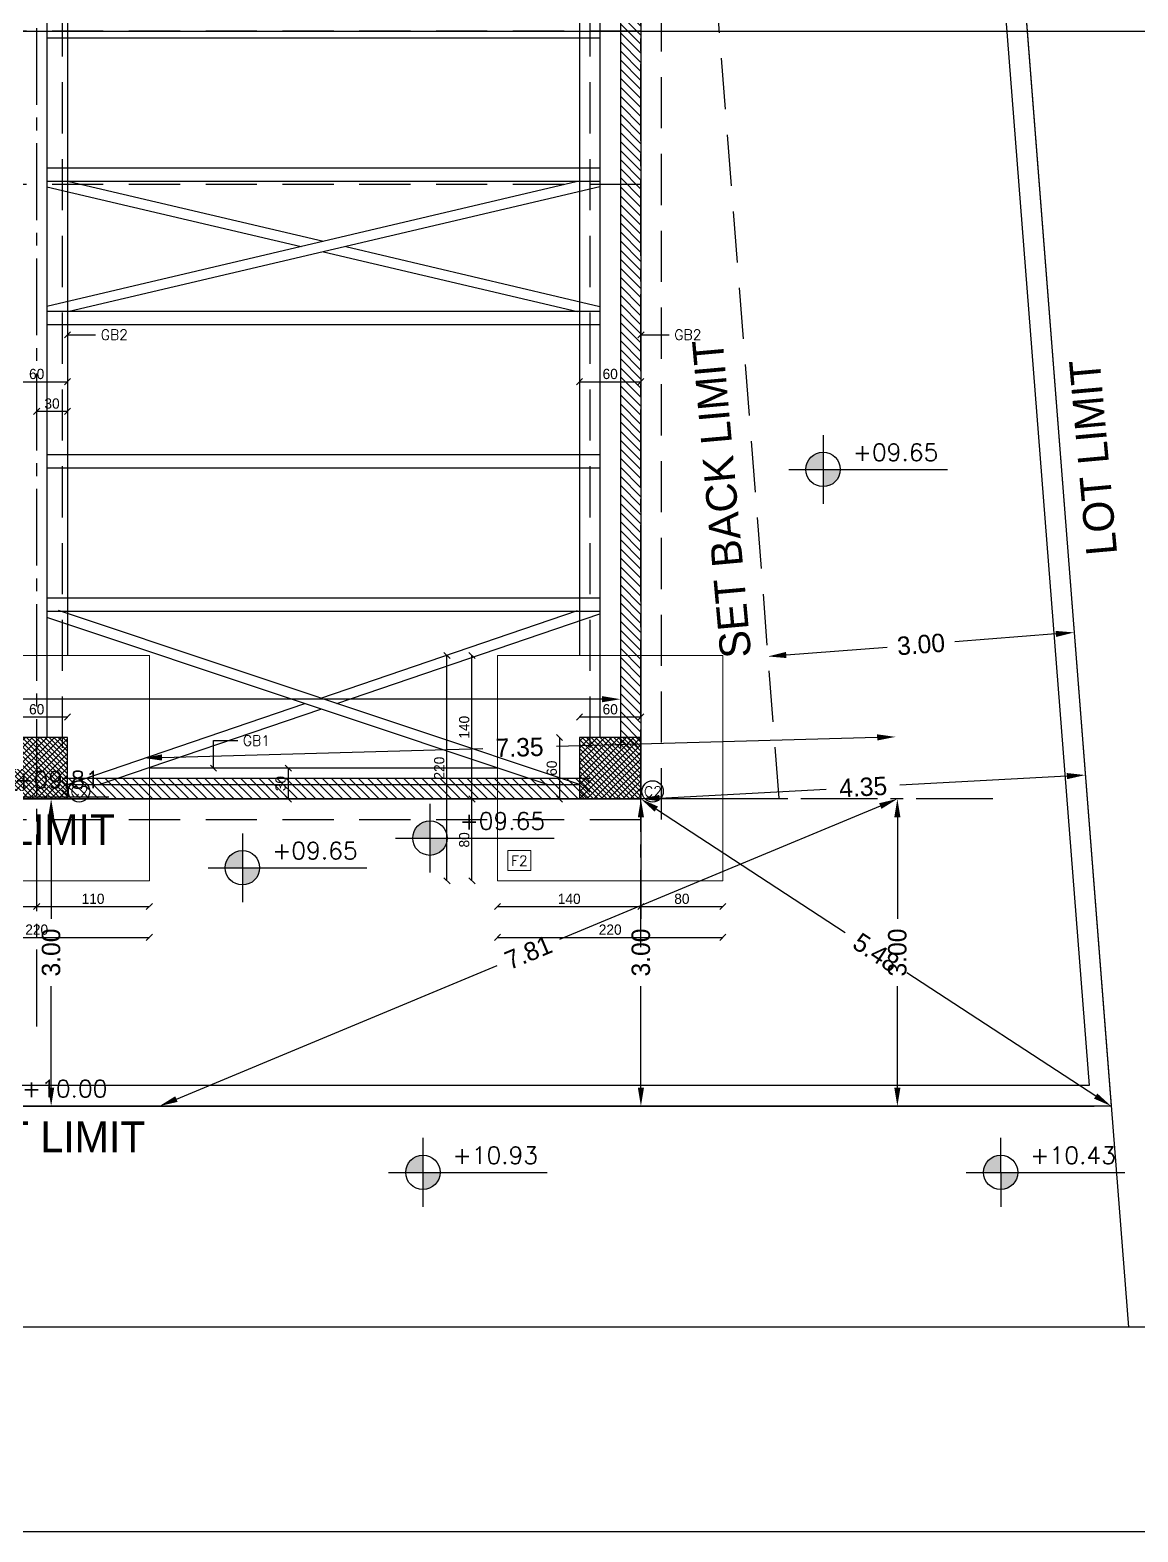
# Model space of a CAD drawing. Header units: metres. Extents: x -353217 to -351774, y -68080 to -67552.
# Drawn here: x -352324.03 to -352313.21, y -67887.88 to -67873.21 of the extents above; entities that cross this region are included whole.
import ezdxf

# ---------------------------------------------------------------- set-up
doc = ezdxf.new("R2010")
doc.units = ezdxf.units.M
doc.header["$MEASUREMENT"] = 0
doc.header["$PDMODE"] = 2
doc.header["$PDSIZE"] = -0.6
doc.linetypes.add('CENTER2', pattern=[1.125, 0.75, -0.125, 0.125, -0.125])
doc.linetypes.add('DASHED', pattern=[0.75, 0.5, -0.25])
for name, color, linetype in [('A-dim', 4, 'Continuous'), ('A-HATCH', 9, 'Continuous'), ('A-levels', 4, 'Continuous'), ('A-TEXT', 6, 'Continuous'), ('A-walls', 5, 'Continuous'), ('Dim', 40, 'Continuous'), ('lot', 3, 'Continuous'), ('proj', 2, 'DASHED'), ('Str-Axes', 8, 'Continuous'), ('str-columns', 3, 'Continuous'), ('str-frame', 1, 'Continuous'), ('str-ground-beams', 3, 'Continuous')]:
    doc.layers.add(name, color=color, linetype=linetype)
doc.layers.add('str-footings', color=5, linetype='Continuous', lineweight=5)
doc.styles.add('ROMANS', font='romans', dxfattribs={"height": 0.4})
doc.dimstyles.get("Standard").update_dxf_attribs({"dimtxt": 0.18, "dimasz": 0.18, "dimexe": 0.18, "dimexo": 0.0625, "dimgap": 0.09, "dimtad": 0, "dimzin": 0, "dimdsep": 46, "dimtxsty": 'Standard', "dimcen": 0.09, "dimse1": 1, "dimse2": 1, "dimadec": 0, "dimazin": 0, "dimtfac": 1, "dimtix": 1, "dimtofl": 0, "dimtmove": 0, "dimatfit": 3, "dimfxl": 1, "dimtolj": 1, "dimtzin": 0, "dimarcsym": 0})
doc.dimstyles.new('structure', dxfattribs={"dimtxt": 0.1, "dimasz": 0.06, "dimexe": 0.18, "dimexo": 1, "dimgap": 0.025, "dimtad": 1, "dimdec": 1, "dimlfac": 100, "dimrnd": 0.5, "dimdsep": 46, "dimtxsty": 'Standard', "dimblk1": 'OBLIQUE', "dimblk2": 'OBLIQUE', "dimsah": 1, "dimcen": 0.009, "dimse1": 1, "dimse2": 1, "dimclrd": 4, "dimclre": 9, "dimclrt": 1, "dimadec": 0, "dimazin": 0, "dimtfac": 0.066667, "dimtdec": 1, "dimtix": 1, "dimtmove": 2, "dimatfit": 3, "dimldrblk": 'OBLIQUE', "dimfxl": 0.18, "dimtolj": 1, "dimarcsym": 0})
pattern_1 = [(45, (0, 0), (-0.035355339059, 0.035355339059), [])]

# ---------------------------------------------------------------- blocks, each defined once
blk = doc.blocks.new('planlev')
h = blk.add_hatch(color=256)
h.paths.add_polyline_path([(0, 0.2, 0.414214), (-0.2, 0), (0, 0)])
h.paths.add_polyline_path([(0.2, 0), (0, 0), (0, -0.2, 0.414214)])
for p, q in [((0, 0.4), (0, -0.4)), ((-0.4, 0), (1.445, 0))]:
    blk.add_line(p, q)
blk.add_circle((0, 0), 0.2)
at = {"style": 'ROMANS'}
for tag, p in [('LEVEL-NOTATION', (0.345, 0.099)), ('FINISH', (0.345, -0.301))]:
    blk.add_attdef(tag, p, '', height=0.2, dxfattribs=at)
blk = doc.blocks.new('*D373')
at = {"layer": 'A-dim', "color": 0, "lineweight": -2, "transparency": 16777216}
for p, q in [((-352315.725, -67880.786), (-352318.856, -67882.09)), ((-352322.598, -67883.647), (-352319.466, -67882.343))]:
    blk.add_line(p, q, dxfattribs=at)
at = {"layer": 'A-dim', "color": 0, "transparency": 16777216}
for points in [[(-352315.736, -67880.758), (-352315.713, -67880.813), (-352315.558, -67880.716)], [(-352322.609, -67883.62), (-352322.586, -67883.675), (-352322.764, -67883.716)]]:
    blk.add_solid(points, dxfattribs=at)
at = {"layer": 'Defpoints', "color": 0, "transparency": 16777216}
for p in [(-352315.558, -67880.716), (-352315.558, -67880.716), (-352322.764, -67883.716)]:
    blk.add_point(p, dxfattribs=at)
at = {"layer": 'A-dim', "color": 0, "transparency": 16777216, "insert": (-352319.161, -67882.216), "char_height": 0.18, "attachment_point": 5, "rotation": 22.6044}
blk.add_mtext('\\A1;7.81', dxfattribs=at)
blk = doc.blocks.new('*D374')
at = {"layer": 'A-dim', "color": 0, "lineweight": -2, "transparency": 16777216}
for p, q in [((-352315.558, -67880.896), (-352315.558, -67881.886)), ((-352315.558, -67883.536), (-352315.558, -67882.546))]:
    blk.add_line(p, q, dxfattribs=at)
at = {"layer": 'A-dim', "color": 0, "transparency": 16777216}
for points in [[(-352315.588, -67880.896), (-352315.528, -67880.896), (-352315.558, -67880.716)], [(-352315.588, -67883.536), (-352315.528, -67883.536), (-352315.558, -67883.716)]]:
    blk.add_solid(points, dxfattribs=at)
at = {"layer": 'Defpoints', "color": 0, "transparency": 16777216}
for p in [(-352315.558, -67880.716), (-352315.558, -67883.716), (-352315.558, -67883.716)]:
    blk.add_point(p, dxfattribs=at)
at = {"layer": 'A-dim', "color": 0, "transparency": 16777216, "insert": (-352315.558, -67882.216), "char_height": 0.18, "attachment_point": 5, "rotation": 90}
blk.add_mtext('\\A1;3.00', dxfattribs=at)
blk = doc.blocks.new('*D375')
at = {"layer": 'A-dim', "color": 0, "lineweight": -2, "transparency": 16777216}
for p, q in [((-352315.755, -67880.115), (-352318.887, -67880.203)), ((-352322.738, -67880.311), (-352319.606, -67880.223))]:
    blk.add_line(p, q, dxfattribs=at)
at = {"layer": 'A-dim', "color": 0, "transparency": 16777216}
for points in [[(-352315.756, -67880.085), (-352315.754, -67880.145), (-352315.575, -67880.11)], [(-352322.739, -67880.281), (-352322.737, -67880.341), (-352322.918, -67880.316)]]:
    blk.add_solid(points, dxfattribs=at)
at = {"layer": 'Defpoints', "color": 0, "transparency": 16777216}
for p in [(-352322.918, -67880.316), (-352315.558, -67880.716), (-352322.901, -67880.922)]:
    blk.add_point(p, dxfattribs=at)
at = {"layer": 'A-dim', "color": 0, "transparency": 16777216, "insert": (-352319.247, -67880.213), "char_height": 0.18, "attachment_point": 5, "rotation": 1.6062}
blk.add_mtext('\\A1;7.35', dxfattribs=at)
blk = doc.blocks.new('*D460')
at = {"layer": 'A-dim', "color": 0, "lineweight": -2, "transparency": 16777216}
for p, q in [((-352314.011, -67879.104), (-352314.998, -67879.181)), ((-352316.643, -67879.31), (-352315.656, -67879.233))]:
    blk.add_line(p, q, dxfattribs=at)
at = {"layer": 'A-dim', "color": 0, "transparency": 16777216}
for points in [[(-352314.013, -67879.075), (-352314.009, -67879.134), (-352313.831, -67879.09)], [(-352316.645, -67879.28), (-352316.641, -67879.34), (-352316.822, -67879.324)]]:
    blk.add_solid(points, dxfattribs=at)
at = {"layer": 'Defpoints', "color": 0, "transparency": 16777216}
for p in [(-352313.831, -67879.09), (-352313.723, -67880.483), (-352316.714, -67880.716)]:
    blk.add_point(p, dxfattribs=at)
at = {"layer": 'A-dim', "color": 0, "transparency": 16777216, "insert": (-352315.327, -67879.207), "char_height": 0.18, "attachment_point": 5, "rotation": 4.4625}
blk.add_mtext('\\A1;3.00', dxfattribs=at)
blk = doc.blocks.new('*D473')
at = {"layer": 'A-dim', "color": 0, "lineweight": -2, "transparency": 16777216}
for p, q in [((-352323.821, -67880.896), (-352323.821, -67881.886)), ((-352323.821, -67883.536), (-352323.821, -67882.546))]:
    blk.add_line(p, q, dxfattribs=at)
at = {"layer": 'A-dim', "color": 0, "transparency": 16777216}
for points in [[(-352323.851, -67880.896), (-352323.791, -67880.896), (-352323.821, -67880.716)], [(-352323.851, -67883.536), (-352323.791, -67883.536), (-352323.821, -67883.716)]]:
    blk.add_solid(points, dxfattribs=at)
at = {"layer": 'Defpoints', "color": 0, "transparency": 16777216}
for p in [(-352323.712, -67880.716), (-352323.821, -67883.716), (-352323.712, -67883.716)]:
    blk.add_point(p, dxfattribs=at)
at = {"layer": 'A-dim', "color": 0, "transparency": 16777216, "insert": (-352323.821, -67882.216), "char_height": 0.18, "attachment_point": 5, "rotation": 90}
blk.add_mtext('\\A1;3.00', dxfattribs=at)
blk = doc.blocks.new('*D474')
at = {"layer": 'A-dim', "color": 0, "lineweight": -2, "transparency": 16777216}
for p, q in [((-352357.732, -67879.742), (-352338.537, -67879.742)), ((-352318.442, -67879.742), (-352337.637, -67879.742))]:
    blk.add_line(p, q, dxfattribs=at)
at = {"layer": 'A-dim', "color": 0, "transparency": 16777216}
for points in [[(-352357.732, -67879.712), (-352357.732, -67879.772), (-352357.912, -67879.742)], [(-352318.442, -67879.712), (-352318.442, -67879.772), (-352318.262, -67879.742)]]:
    blk.add_solid(points, dxfattribs=at)
at = {"layer": 'Defpoints', "color": 0, "transparency": 16777216}
for p in [(-352318.262, -67879.742), (-352357.912, -67880.216), (-352318.262, -67880.216)]:
    blk.add_point(p, dxfattribs=at)
at = {"layer": 'A-dim', "color": 0, "transparency": 16777216, "insert": (-352338.087, -67879.742), "char_height": 0.18, "attachment_point": 5}
blk.add_mtext('\\A1;39.65', dxfattribs=at)
blk = doc.blocks.new('*D479')
at = {"layer": 'A-dim', "color": 0, "lineweight": -2, "transparency": 16777216}
for p, q in [((-352317.911, -67880.815), (-352316.068, -67882.019)), ((-352313.621, -67883.618), (-352315.465, -67882.413))]:
    blk.add_line(p, q, dxfattribs=at)
at = {"layer": 'A-dim', "color": 0, "transparency": 16777216}
for points in [[(-352317.895, -67880.79), (-352317.928, -67880.84), (-352318.062, -67880.716)], [(-352313.605, -67883.593), (-352313.638, -67883.643), (-352313.47, -67883.716)]]:
    blk.add_solid(points, dxfattribs=at)
at = {"layer": 'Defpoints', "color": 0, "transparency": 16777216}
for p in [(-352318.062, -67880.716), (-352313.47, -67883.716), (-352313.47, -67883.716)]:
    blk.add_point(p, dxfattribs=at)
at = {"layer": 'A-dim', "color": 0, "transparency": 16777216, "insert": (-352315.766, -67882.216), "char_height": 0.18, "attachment_point": 5, "rotation": 326.8398}
blk.add_mtext('\\A1;5.48', dxfattribs=at)
blk = doc.blocks.new('*D480')
at = {"layer": 'A-dim', "color": 0, "lineweight": -2, "transparency": 16777216}
for p, q in [((-352318.062, -67880.896), (-352318.062, -67881.886)), ((-352318.062, -67883.536), (-352318.062, -67882.546))]:
    blk.add_line(p, q, dxfattribs=at)
at = {"layer": 'A-dim', "color": 0, "transparency": 16777216}
for points in [[(-352318.092, -67880.896), (-352318.032, -67880.896), (-352318.062, -67880.716)], [(-352318.092, -67883.536), (-352318.032, -67883.536), (-352318.062, -67883.716)]]:
    blk.add_solid(points, dxfattribs=at)
at = {"layer": 'Defpoints', "color": 0, "transparency": 16777216}
for p in [(-352318.062, -67880.716), (-352318.062, -67883.716), (-352318.062, -67883.716)]:
    blk.add_point(p, dxfattribs=at)
at = {"layer": 'A-dim', "color": 0, "transparency": 16777216, "insert": (-352318.062, -67882.216), "char_height": 0.18, "attachment_point": 5, "rotation": 90}
blk.add_mtext('\\A1;3.00', dxfattribs=at)
blk = doc.blocks.new('*D481')
at = {"layer": 'A-dim', "color": 0, "lineweight": -2, "transparency": 16777216}
for p, q in [((-352317.882, -67880.707), (-352316.252, -67880.619)), ((-352313.903, -67880.493), (-352315.533, -67880.58))]:
    blk.add_line(p, q, dxfattribs=at)
at = {"layer": 'A-dim', "color": 0, "transparency": 16777216}
for points in [[(-352313.904, -67880.463), (-352313.901, -67880.523), (-352313.723, -67880.483)], [(-352317.884, -67880.677), (-352317.881, -67880.737), (-352318.062, -67880.716)]]:
    blk.add_solid(points, dxfattribs=at)
at = {"layer": 'Defpoints', "color": 0, "transparency": 16777216}
for p in [(-352313.723, -67880.483), (-352313.723, -67880.483), (-352318.062, -67880.716)]:
    blk.add_point(p, dxfattribs=at)
at = {"layer": 'A-dim', "color": 0, "transparency": 16777216, "insert": (-352315.892, -67880.6), "char_height": 0.18, "attachment_point": 5, "rotation": 3.0793}
blk.add_mtext('\\A1;4.35', dxfattribs=at)
blk = doc.blocks.new('_Oblique')
at = {"color": 0, "linetype": 'ByBlock', "lineweight": -2}
blk.add_line((-0.5, -0.5), (0.5, 0.5), dxfattribs=at)
blk = doc.blocks.new('*D552')
at = {"layer": 'Defpoints', "color": 0, "transparency": 16777216}
for p in [(-352323.962, -67881.515), (-352322.862, -67881.515), (-352322.862, -67881.767)]:
    blk.add_point(p, dxfattribs=at)
at = {"layer": 'str-footings', "color": 4, "lineweight": -2, "transparency": 16777216}
blk.add_line((-352323.962, -67881.767), (-352322.862, -67881.767), dxfattribs=at)
at = {"layer": 'str-footings', "color": 4, "lineweight": -2, "transparency": 16777216, "xscale": 0.06, "yscale": 0.06, "zscale": 0.06, "rotation": 180}
blk.add_blockref('_Oblique', (-352323.962, -67881.767), dxfattribs=at)
at = {"layer": 'str-footings', "color": 4, "lineweight": -2, "transparency": 16777216, "xscale": 0.06, "yscale": 0.06, "zscale": 0.06}
blk.add_blockref('_Oblique', (-352322.862, -67881.767), dxfattribs=at)
at = {"layer": 'str-footings', "color": 1, "transparency": 16777216, "insert": (-352323.412, -67881.692), "char_height": 0.1, "attachment_point": 5}
blk.add_mtext('\\A1;110', dxfattribs=at)
blk = doc.blocks.new('*D554')
at = {"layer": 'Defpoints', "color": 0, "transparency": 16777216}
for p in [(-352325.062, -67881.515), (-352323.962, -67881.515), (-352323.962, -67881.767)]:
    blk.add_point(p, dxfattribs=at)
at = {"layer": 'str-footings', "color": 4, "lineweight": -2, "transparency": 16777216}
blk.add_line((-352325.062, -67881.767), (-352323.962, -67881.767), dxfattribs=at)
at = {"layer": 'str-footings', "color": 4, "lineweight": -2, "transparency": 16777216, "xscale": 0.06, "yscale": 0.06, "zscale": 0.06, "rotation": 180}
blk.add_blockref('_Oblique', (-352325.062, -67881.767), dxfattribs=at)
at = {"layer": 'str-footings', "color": 4, "lineweight": -2, "transparency": 16777216, "xscale": 0.06, "yscale": 0.06, "zscale": 0.06}
blk.add_blockref('_Oblique', (-352323.962, -67881.767), dxfattribs=at)
at = {"layer": 'str-footings', "color": 1, "transparency": 16777216, "insert": (-352324.512, -67881.692), "char_height": 0.1, "attachment_point": 5}
blk.add_mtext('\\A1;110', dxfattribs=at)
blk = doc.blocks.new('*D555')
at = {"layer": 'Defpoints', "color": 0, "transparency": 16777216}
for p in [(-352325.062, -67881.515), (-352322.862, -67881.515), (-352322.862, -67882.068)]:
    blk.add_point(p, dxfattribs=at)
at = {"layer": 'str-footings', "color": 4, "lineweight": -2, "transparency": 16777216}
blk.add_line((-352325.062, -67882.068), (-352322.862, -67882.068), dxfattribs=at)
at = {"layer": 'str-footings', "color": 4, "lineweight": -2, "transparency": 16777216, "xscale": 0.06, "yscale": 0.06, "zscale": 0.06, "rotation": 180}
blk.add_blockref('_Oblique', (-352325.062, -67882.068), dxfattribs=at)
at = {"layer": 'str-footings', "color": 4, "lineweight": -2, "transparency": 16777216, "xscale": 0.06, "yscale": 0.06, "zscale": 0.06}
blk.add_blockref('_Oblique', (-352322.862, -67882.068), dxfattribs=at)
at = {"layer": 'str-footings', "color": 1, "transparency": 16777216, "insert": (-352323.962, -67881.993), "char_height": 0.1, "attachment_point": 5}
blk.add_mtext('\\A1;220', dxfattribs=at)
blk = doc.blocks.new('*D557')
at = {"layer": 'Defpoints', "color": 0, "transparency": 16777216}
for p in [(-352319.712, -67880.716), (-352319.462, -67880.716), (-352319.462, -67881.515)]:
    blk.add_point(p, dxfattribs=at)
at = {"layer": 'str-footings', "color": 4, "lineweight": -2, "transparency": 16777216}
blk.add_line((-352319.712, -67881.515), (-352319.712, -67880.716), dxfattribs=at)
at = {"layer": 'str-footings', "color": 4, "lineweight": -2, "transparency": 16777216, "xscale": 0.06, "yscale": 0.06, "zscale": 0.06}
for p, rotation in [((-352319.712, -67880.716), 90), ((-352319.712, -67881.515), 270)]:
    blk.add_blockref('_Oblique', p, dxfattribs=dict(at, rotation=rotation))
at = {"layer": 'str-footings', "color": 1, "transparency": 16777216, "insert": (-352319.787, -67881.116), "char_height": 0.1, "attachment_point": 5, "rotation": 90}
blk.add_mtext('\\A1;80', dxfattribs=at)
blk = doc.blocks.new('*D558')
at = {"layer": 'Defpoints', "color": 0, "transparency": 16777216}
for p in [(-352318.062, -67881.515), (-352317.262, -67881.515), (-352317.262, -67881.767)]:
    blk.add_point(p, dxfattribs=at)
at = {"layer": 'str-footings', "color": 4, "lineweight": -2, "transparency": 16777216}
blk.add_line((-352318.062, -67881.767), (-352317.262, -67881.767), dxfattribs=at)
at = {"layer": 'str-footings', "color": 4, "lineweight": -2, "transparency": 16777216, "xscale": 0.06, "yscale": 0.06, "zscale": 0.06, "rotation": 180}
blk.add_blockref('_Oblique', (-352318.062, -67881.767), dxfattribs=at)
at = {"layer": 'str-footings', "color": 4, "lineweight": -2, "transparency": 16777216, "xscale": 0.06, "yscale": 0.06, "zscale": 0.06}
blk.add_blockref('_Oblique', (-352317.262, -67881.767), dxfattribs=at)
at = {"layer": 'str-footings', "color": 1, "transparency": 16777216, "insert": (-352317.662, -67881.692), "char_height": 0.1, "attachment_point": 5}
blk.add_mtext('\\A1;80', dxfattribs=at)
blk = doc.blocks.new('*D559')
at = {"layer": 'Defpoints', "color": 0, "transparency": 16777216}
for p in [(-352319.712, -67879.315), (-352319.462, -67879.315), (-352319.462, -67880.716)]:
    blk.add_point(p, dxfattribs=at)
at = {"layer": 'str-footings', "color": 4, "lineweight": -2, "transparency": 16777216}
blk.add_line((-352319.712, -67880.716), (-352319.712, -67879.315), dxfattribs=at)
at = {"layer": 'str-footings', "color": 4, "lineweight": -2, "transparency": 16777216, "xscale": 0.06, "yscale": 0.06, "zscale": 0.06}
for p, rotation in [((-352319.712, -67879.315), 90), ((-352319.712, -67880.716), 270)]:
    blk.add_blockref('_Oblique', p, dxfattribs=dict(at, rotation=rotation))
at = {"layer": 'str-footings', "color": 1, "transparency": 16777216, "insert": (-352319.787, -67880.016), "char_height": 0.1, "attachment_point": 5, "rotation": 90}
blk.add_mtext('\\A1;140', dxfattribs=at)
blk = doc.blocks.new('*D560')
at = {"layer": 'Defpoints', "color": 0, "transparency": 16777216}
for p in [(-352319.462, -67881.515), (-352318.062, -67881.515), (-352318.062, -67881.767)]:
    blk.add_point(p, dxfattribs=at)
at = {"layer": 'str-footings', "color": 4, "lineweight": -2, "transparency": 16777216}
blk.add_line((-352319.462, -67881.767), (-352318.062, -67881.767), dxfattribs=at)
at = {"layer": 'str-footings', "color": 4, "lineweight": -2, "transparency": 16777216, "xscale": 0.06, "yscale": 0.06, "zscale": 0.06, "rotation": 180}
blk.add_blockref('_Oblique', (-352319.462, -67881.767), dxfattribs=at)
at = {"layer": 'str-footings', "color": 4, "lineweight": -2, "transparency": 16777216, "xscale": 0.06, "yscale": 0.06, "zscale": 0.06}
blk.add_blockref('_Oblique', (-352318.062, -67881.767), dxfattribs=at)
at = {"layer": 'str-footings', "color": 1, "transparency": 16777216, "insert": (-352318.762, -67881.692), "char_height": 0.1, "attachment_point": 5}
blk.add_mtext('\\A1;140', dxfattribs=at)
blk = doc.blocks.new('*D561')
at = {"layer": 'Defpoints', "color": 0, "transparency": 16777216}
for p in [(-352319.462, -67881.515), (-352317.262, -67881.515), (-352317.262, -67882.068)]:
    blk.add_point(p, dxfattribs=at)
at = {"layer": 'str-footings', "color": 4, "lineweight": -2, "transparency": 16777216}
blk.add_line((-352319.462, -67882.068), (-352317.262, -67882.068), dxfattribs=at)
at = {"layer": 'str-footings', "color": 4, "lineweight": -2, "transparency": 16777216, "xscale": 0.06, "yscale": 0.06, "zscale": 0.06, "rotation": 180}
blk.add_blockref('_Oblique', (-352319.462, -67882.068), dxfattribs=at)
at = {"layer": 'str-footings', "color": 4, "lineweight": -2, "transparency": 16777216, "xscale": 0.06, "yscale": 0.06, "zscale": 0.06}
blk.add_blockref('_Oblique', (-352317.262, -67882.068), dxfattribs=at)
at = {"layer": 'str-footings', "color": 1, "transparency": 16777216, "insert": (-352318.362, -67881.993), "char_height": 0.1, "attachment_point": 5}
blk.add_mtext('\\A1;220', dxfattribs=at)
blk = doc.blocks.new('*D562')
at = {"layer": 'Defpoints', "color": 0, "transparency": 16777216}
for p in [(-352319.956, -67879.315), (-352319.462, -67879.315), (-352319.462, -67881.515)]:
    blk.add_point(p, dxfattribs=at)
at = {"layer": 'str-footings', "color": 4, "lineweight": -2, "transparency": 16777216}
blk.add_line((-352319.956, -67881.515), (-352319.956, -67879.315), dxfattribs=at)
at = {"layer": 'str-footings', "color": 4, "lineweight": -2, "transparency": 16777216, "xscale": 0.06, "yscale": 0.06, "zscale": 0.06}
for p, rotation in [((-352319.956, -67879.315), 90), ((-352319.956, -67881.515), 270)]:
    blk.add_blockref('_Oblique', p, dxfattribs=dict(at, rotation=rotation))
at = {"layer": 'str-footings', "color": 1, "transparency": 16777216, "insert": (-352320.031, -67880.415), "char_height": 0.1, "attachment_point": 5, "rotation": 90}
blk.add_mtext('\\A1;220', dxfattribs=at)
blk = doc.blocks.new('*D575')
at = {"layer": 'Defpoints', "color": 0, "ltscale": 10, "transparency": 16777216}
for p in [(-352318.662, -67876.641), (-352318.062, -67876.641), (-352318.062, -67876.641)]:
    blk.add_point(p, dxfattribs=at)
at = {"layer": 'str-ground-beams', "color": 4, "lineweight": -2, "ltscale": 10, "transparency": 16777216}
blk.add_line((-352318.662, -67876.641), (-352318.062, -67876.641), dxfattribs=at)
at = {"layer": 'str-ground-beams', "color": 4, "lineweight": -2, "ltscale": 10, "transparency": 16777216, "xscale": 0.06, "yscale": 0.06, "zscale": 0.06, "rotation": 180}
blk.add_blockref('_Oblique', (-352318.662, -67876.641), dxfattribs=at)
at = {"layer": 'str-ground-beams', "color": 4, "lineweight": -2, "ltscale": 10, "transparency": 16777216, "xscale": 0.06, "yscale": 0.06, "zscale": 0.06}
blk.add_blockref('_Oblique', (-352318.062, -67876.641), dxfattribs=at)
at = {"layer": 'str-ground-beams', "color": 1, "ltscale": 10, "transparency": 16777216, "insert": (-352318.362, -67876.566), "char_height": 0.1, "attachment_point": 5}
blk.add_mtext('\\A1;60', dxfattribs=at)
blk = doc.blocks.new('*D576')
at = {"layer": 'Defpoints', "color": 0, "ltscale": 10, "transparency": 16777216}
for p in [(-352324.262, -67876.641), (-352323.662, -67876.641), (-352323.662, -67876.641)]:
    blk.add_point(p, dxfattribs=at)
at = {"layer": 'str-ground-beams', "color": 4, "lineweight": -2, "ltscale": 10, "transparency": 16777216}
blk.add_line((-352324.262, -67876.641), (-352323.662, -67876.641), dxfattribs=at)
at = {"layer": 'str-ground-beams', "color": 4, "lineweight": -2, "ltscale": 10, "transparency": 16777216, "xscale": 0.06, "yscale": 0.06, "zscale": 0.06, "rotation": 180}
blk.add_blockref('_Oblique', (-352324.262, -67876.641), dxfattribs=at)
at = {"layer": 'str-ground-beams', "color": 4, "lineweight": -2, "ltscale": 10, "transparency": 16777216, "xscale": 0.06, "yscale": 0.06, "zscale": 0.06}
blk.add_blockref('_Oblique', (-352323.662, -67876.641), dxfattribs=at)
at = {"layer": 'str-ground-beams', "color": 1, "ltscale": 10, "transparency": 16777216, "insert": (-352323.962, -67876.566), "char_height": 0.1, "attachment_point": 5}
blk.add_mtext('\\A1;60', dxfattribs=at)
blk = doc.blocks.new('*D577')
at = {"layer": 'Defpoints', "color": 0, "ltscale": 10, "transparency": 16777216}
for p in [(-352323.962, -67876.93), (-352323.662, -67876.93), (-352323.662, -67876.93)]:
    blk.add_point(p, dxfattribs=at)
at = {"layer": 'str-ground-beams', "color": 4, "lineweight": -2, "ltscale": 10, "transparency": 16777216}
blk.add_line((-352323.962, -67876.93), (-352323.662, -67876.93), dxfattribs=at)
at = {"layer": 'str-ground-beams', "color": 4, "lineweight": -2, "ltscale": 10, "transparency": 16777216, "xscale": 0.06, "yscale": 0.06, "zscale": 0.06, "rotation": 180}
blk.add_blockref('_Oblique', (-352323.962, -67876.93), dxfattribs=at)
at = {"layer": 'str-ground-beams', "color": 4, "lineweight": -2, "ltscale": 10, "transparency": 16777216, "xscale": 0.06, "yscale": 0.06, "zscale": 0.06}
blk.add_blockref('_Oblique', (-352323.662, -67876.93), dxfattribs=at)
at = {"layer": 'str-ground-beams', "color": 1, "ltscale": 10, "transparency": 16777216, "insert": (-352323.812, -67876.855), "char_height": 0.1, "attachment_point": 5}
blk.add_mtext('\\A1;30', dxfattribs=at)
blk = doc.blocks.new('*D594')
at = {"layer": 'Defpoints', "color": 0, "transparency": 16777216}
for p in [(-352321.505, -67880.416), (-352321.505, -67880.716), (-352321.505, -67880.716)]:
    blk.add_point(p, dxfattribs=at)
at = {"layer": 'str-ground-beams', "color": 4, "lineweight": -2, "transparency": 16777216}
blk.add_line((-352321.505, -67880.416), (-352321.505, -67880.716), dxfattribs=at)
at = {"layer": 'str-ground-beams', "color": 4, "lineweight": -2, "transparency": 16777216, "xscale": 0.06, "yscale": 0.06, "zscale": 0.06}
for p, rotation in [((-352321.505, -67880.416), 90), ((-352321.505, -67880.716), 270)]:
    blk.add_blockref('_Oblique', p, dxfattribs=dict(at, rotation=rotation))
at = {"layer": 'str-ground-beams', "color": 1, "transparency": 16777216, "insert": (-352321.58, -67880.566), "char_height": 0.1, "attachment_point": 5, "rotation": 90}
blk.add_mtext('\\A1;30', dxfattribs=at)
blk = doc.blocks.new('*D619')
at = {"layer": 'Defpoints', "color": 0, "transparency": 16777216}
for p in [(-352324.262, -67879.916), (-352324.262, -67880.116), (-352323.662, -67880.116)]:
    blk.add_point(p, dxfattribs=at)
at = {"layer": 'str-columns', "color": 4, "lineweight": -2, "transparency": 16777216}
blk.add_line((-352323.662, -67879.916), (-352324.262, -67879.916), dxfattribs=at)
at = {"layer": 'str-columns', "color": 4, "lineweight": -2, "transparency": 16777216, "xscale": 0.06, "yscale": 0.06, "zscale": 0.06, "rotation": 180}
blk.add_blockref('_Oblique', (-352324.262, -67879.916), dxfattribs=at)
at = {"layer": 'str-columns', "color": 4, "lineweight": -2, "transparency": 16777216, "xscale": 0.06, "yscale": 0.06, "zscale": 0.06}
blk.add_blockref('_Oblique', (-352323.662, -67879.916), dxfattribs=at)
at = {"layer": 'str-columns', "color": 1, "transparency": 16777216, "insert": (-352323.962, -67879.841), "char_height": 0.1, "attachment_point": 5}
blk.add_mtext('\\A1;60', dxfattribs=at)
blk = doc.blocks.new('*D621')
at = {"layer": 'Defpoints', "color": 0, "transparency": 16777216}
for p in [(-352318.662, -67879.916), (-352318.662, -67880.116), (-352318.062, -67880.116)]:
    blk.add_point(p, dxfattribs=at)
at = {"layer": 'str-columns', "color": 4, "lineweight": -2, "transparency": 16777216}
blk.add_line((-352318.062, -67879.916), (-352318.662, -67879.916), dxfattribs=at)
at = {"layer": 'str-columns', "color": 4, "lineweight": -2, "transparency": 16777216, "xscale": 0.06, "yscale": 0.06, "zscale": 0.06, "rotation": 180}
blk.add_blockref('_Oblique', (-352318.662, -67879.916), dxfattribs=at)
at = {"layer": 'str-columns', "color": 4, "lineweight": -2, "transparency": 16777216, "xscale": 0.06, "yscale": 0.06, "zscale": 0.06}
blk.add_blockref('_Oblique', (-352318.062, -67879.916), dxfattribs=at)
at = {"layer": 'str-columns', "color": 1, "transparency": 16777216, "insert": (-352318.362, -67879.841), "char_height": 0.1, "attachment_point": 5}
blk.add_mtext('\\A1;60', dxfattribs=at)
blk = doc.blocks.new('*D622')
at = {"layer": 'Defpoints', "color": 0, "transparency": 16777216}
for p in [(-352318.662, -67880.116), (-352318.857, -67880.716), (-352318.662, -67880.716)]:
    blk.add_point(p, dxfattribs=at)
at = {"layer": 'str-columns', "color": 4, "lineweight": -2, "transparency": 16777216}
blk.add_line((-352318.857, -67880.116), (-352318.857, -67880.716), dxfattribs=at)
at = {"layer": 'str-columns', "color": 4, "lineweight": -2, "transparency": 16777216, "xscale": 0.06, "yscale": 0.06, "zscale": 0.06}
for p, rotation in [((-352318.857, -67880.116), 90), ((-352318.857, -67880.716), 270)]:
    blk.add_blockref('_Oblique', p, dxfattribs=dict(at, rotation=rotation))
at = {"layer": 'str-columns', "color": 1, "transparency": 16777216, "insert": (-352318.932, -67880.416), "char_height": 0.1, "attachment_point": 5, "rotation": 90}
blk.add_mtext('\\A1;60', dxfattribs=at)

msp = doc.modelspace()

# ---------------------------------------------------------------- hatches: boundary and pattern name
at = {"layer": 'A-HATCH'}
h = msp.add_hatch(dxfattribs=at)
h.set_pattern_fill('LINE', color=256, scale=0.5, angle=315, style=0)
h.set_pattern_definition([(315, (-352318.26187, -67880.2164), (0.04419417, 0.04419417), [])])
h.paths.add_polyline_path([(-352318.0618675, -67866.2163974), (-352318.2618675, -67866.2163974), (-352318.2618675, -67880.2163974), (-352318.0618675, -67880.2163974)])
h = msp.add_hatch(dxfattribs=at)
h.set_pattern_fill('LINE', color=256, scale=0.25, angle=315, style=0)
h.set_pattern_definition([(315, (-352324.211867, -67880.716397), (0.0220971, 0.0220971), [])])
h.paths.add_polyline_path([(-352323.6618675, -67880.1163974), (-352324.2618675, -67880.1163974), (-352324.2618675, -67880.7163974), (-352323.6618675, -67880.7163974)])
h = msp.add_hatch(dxfattribs=at)
h.set_pattern_fill('LINE', color=256, scale=0.25, angle=315, style=0)
h.set_pattern_definition([(315, (-352318.611867, -67880.716397), (0.0220971, 0.0220971), [])])
h.paths.add_polyline_path([(-352318.0618675, -67880.1163974), (-352318.6618675, -67880.1163974), (-352318.6618675, -67880.7163974), (-352318.0618675, -67880.7163974)])
h = msp.add_hatch(dxfattribs=at)
h.set_pattern_fill('LINE', color=256, scale=0.5, angle=315, style=0)
h.set_pattern_definition([(315, (-352323.71187, -67880.7164), (0.0441942, 0.0441942), [])])
h.paths.add_polyline_path([(-352318.5618675, -67880.5163974), (-352323.7118675, -67880.5163974), (-352323.7118675, -67880.7163974), (-352318.5618675, -67880.7163974)])
at = {"layer": 'str-columns'}
h = msp.add_hatch(dxfattribs=at)
h.set_pattern_fill('ANSI31', color=8, scale=0.4)
h.set_pattern_definition(pattern_1)
h.paths.add_polyline_path([(-352324.2618675, -67880.7163974), (-352323.6618675, -67880.7163974), (-352323.6618675, -67880.1163974), (-352324.2618675, -67880.1163974)])
h = msp.add_hatch(dxfattribs=at)
h.set_pattern_fill('ANSI31', color=8, scale=0.4)
h.set_pattern_definition(pattern_1)
h.paths.add_polyline_path([(-352318.6618675, -67880.7163974), (-352318.0618675, -67880.7163974), (-352318.0618675, -67880.1163974), (-352318.6618675, -67880.1163974)])

# ---------------------------------------------------------------- linework, layer by layer
for p, q in [((-352314.6219259, -67868.9620125), (-352313.3019489, -67885.8752964)), ((-352365.3173362, -67883.7163974), (-352313.6370862, -67883.7163974))]:
    msp.add_line(p, q)
at = {"layer": 'A-walls'}
msp.add_line((-352368.8397524, -67873.2163974), (-352310.4654288, -67873.2163974), dxfattribs=at)
for points in [[(-352365.8865147, -67858.3676991), (-352365.9010108, -67857.8507424), (-352300.6136054, -67842.5440272), (-352300.0028345, -67868.5693195), (-352314.837922, -67868.7648419), (-352313.6866545, -67883.5163974), (-352365.1813172, -67883.5163974), (-352365.7463091, -67863.3676991)], [(-352318.2618675, -67865.7163974), (-352318.0618675, -67865.7163974), (-352318.0618675, -67880.7163974), (-352358.1118675, -67880.7163974)], [(-352318.2618675, -67866.2163974), (-352318.2618675, -67880.2163974)], [(-352318.5618675, -67880.5163974), (-352323.7118675, -67880.5163974)]]:
    msp.add_lwpolyline(points, dxfattribs=at)
at = {"layer": 'Dim'}
for points in [[(-352382.3910711, -67839.8752964), (-352289.3910711, -67839.8752964), (-352289.3910711, -67887.8752964), (-352382.3910711, -67887.8752964)], [(-352380.3910711, -67841.8752964), (-352291.3910711, -67841.8752964), (-352291.3910711, -67885.8752964), (-352380.3910711, -67885.8752964)]]:
    msp.add_lwpolyline(points, close=True, dxfattribs=at)
at = {"layer": 'lot'}
msp.add_lwpolyline([(-352366.1055053, -67857.6932632), (-352300.4194396, -67842.2930815), (-352299.7981486, -67868.7666391), (-352314.6219259, -67868.9620125), (-352313.4704376, -67883.7163974), (-352365.3757876, -67883.7163974), (-352366.1055053, -67857.6932632)], dxfattribs=at)
at = {"layer": 'lot', "linetype": 'DASHED'}
msp.add_lwpolyline([(-352363.0380876, -67860.0554514), (-352303.3319264, -67846.0572659), (-352302.8684362, -67865.8068441), (-352317.8618675, -67866.0044534), (-352316.7136914, -67880.7163974), (-352362.4587317, -67880.7163974)], close=True, dxfattribs=at)
at = {"layer": 'proj'}
for p, q in [((-352323.7118675, -67866.2163974), (-352323.7118675, -67880.2163974)), ((-352318.5618675, -67866.2163974), (-352318.5618675, -67880.2163974)), ((-352318.0618675, -67873.2163974), (-352358.1118675, -67873.2163974)), ((-352318.0618675, -67874.7163974), (-352358.1118675, -67874.7163974))]:
    msp.add_line(p, q, dxfattribs=at)
msp.add_lwpolyline([(-352358.3118675, -67880.9163974), (-352317.8618675, -67880.9163974), (-352317.8618675, -67865.5163974), (-352358.3118675, -67865.5163974)], close=True, dxfattribs=at)
at = {"layer": 'Str-Axes', "linetype": 'CENTER2'}
for p, q in [((-352323.9618675, -67882.9372075), (-352323.9618675, -67863.9839935)), ((-352318.0618675, -67882.1625092), (-352318.0618675, -67863.9839935)), ((-352314.6259956, -67880.7163974), (-352359.995448, -67880.7163974))]:
    msp.add_line(p, q, dxfattribs=at)
at = {"layer": 'str-columns'}
for points in [[(-352324.2618675, -67880.7163974), (-352323.6618675, -67880.7163974), (-352323.6618675, -67880.1163974), (-352324.2618675, -67880.1163974)], [(-352318.6618675, -67880.7163974), (-352318.0618675, -67880.7163974), (-352318.0618675, -67880.1163974), (-352318.6618675, -67880.1163974)]]:
    msp.add_lwpolyline(points, close=True, dxfattribs=at)
at = {"layer": 'str-columns', "color": 1}
for centre in [(-352323.5481493, -67880.6427297), (-352317.9481493, -67880.6427297)]:
    msp.add_circle(centre, 0.1041644, dxfattribs=at)
at = {"layer": 'str-footings'}
for points in [[(-352325.0618675, -67881.5146079), (-352322.8618675, -67881.5146079), (-352322.8618675, -67879.3146079), (-352325.0618675, -67879.3146079)], [(-352319.4618675, -67881.5146079), (-352317.2618675, -67881.5146079), (-352317.2618675, -67879.3146079), (-352319.4618675, -67879.3146079)]]:
    msp.add_lwpolyline(points, close=True, dxfattribs=at)
at = {"layer": 'str-footings', "color": 2}
msp.add_lwpolyline([(-352319.1373835, -67881.2184701), (-352319.3618675, -67881.2184701), (-352319.3618675, -67881.4146079), (-352319.1373835, -67881.4146079)], close=True, dxfattribs=at)
at = {"layer": 'str-frame'}
for p, q in [((-352323.8618675, -67866.3163974), (-352323.8618675, -67880.1163974)), ((-352318.4618675, -67866.3163974), (-352318.4618675, -67880.1163974)), ((-352318.2618675, -67866.3163974), (-352318.2618675, -67880.1163974)), ((-352318.4618675, -67873.2863974), (-352323.8618675, -67873.2863974)), ((-352318.4618675, -67874.5563974), (-352323.8618675, -67874.5563974)), ((-352318.4618675, -67874.6863974), (-352323.8618675, -67874.6863974)), ((-352318.6802664, -67874.6863974), (-352323.8618675, -67875.9050332)), ((-352323.8618675, -67874.7377616), (-352321.3802664, -67875.3213974)), ((-352323.6434686, -67874.6863974), (-352321.1618675, -67875.2700332)), ((-352318.4618675, -67874.7377616), (-352323.6434686, -67875.9563974)), ((-352320.9434686, -67875.3213974), (-352318.4618675, -67875.9050332)), ((-352321.1618675, -67875.3727616), (-352318.6802664, -67875.9563974)), ((-352318.4618675, -67875.9563974), (-352323.8618675, -67875.9563974)), ((-352318.4618675, -67876.0863974), (-352323.8618675, -67876.0863974)), ((-352318.4618675, -67877.3563974), (-352323.8618675, -67877.3563974)), ((-352318.4618675, -67877.4863974), (-352323.8618675, -67877.4863974)), ((-352318.4618675, -67878.7563974), (-352323.8618675, -67878.7563974)), ((-352318.4618675, -67878.8863974), (-352323.8618675, -67878.8863974)), ((-352318.9774086, -67880.5763974), (-352323.8618675, -67878.9443065)), ((-352318.6618675, -67880.5763974), (-352323.7495622, -67878.8763974)), ((-352321.1885515, -67879.7321323), (-352318.6816337, -67878.8763974)), ((-352321.0321233, -67879.7844012), (-352318.4618675, -67878.9070458)), ((-352323.6618675, -67880.5763974), (-352321.3446381, -67879.7854124)), ((-352323.3523152, -67880.5763974), (-352321.1882099, -67879.8376812)), ((-352323.6618675, -67880.5763974), (-352318.6618675, -67880.5763974)), ((-352323.6618675, -67880.7163974), (-352318.6618675, -67880.7163974))]:
    msp.add_line(p, q, dxfattribs=at)
at = {"layer": 'str-ground-beams'}
for p, q in [((-352323.6618675, -67867.1146079), (-352323.6618675, -67879.3146079)), ((-352318.6618675, -67867.1146079), (-352318.6618675, -67879.3146079)), ((-352318.0618675, -67867.1146079), (-352318.0618675, -67879.3146079)), ((-352319.4618675, -67880.4163974), (-352322.8618675, -67880.4163974)), ((-352319.4618675, -67880.7163974), (-352322.8618675, -67880.7163974))]:
    msp.add_line(p, q, dxfattribs=at)

# ---------------------------------------------------------------- block references
at = {"layer": 'A-levels'}
ref = msp.add_blockref('planlev', (-352316.2831966, -67877.4978401), dxfattribs=dict(at, xscale=0.8399999999811084, yscale=0.8400000266188385, zscale=0.8399999999811084, rotation=0.01238904898646651))
ref.add_attrib('LEVEL-NOTATION', '+09.65', (-352315.9933443, -67877.4149165), dxfattribs={"height": 0.168, "rotation": 0.01238905, "style": 'ROMANS'})
ref = msp.add_blockref('planlev', (-352324.4699475, -67880.6951786), dxfattribs=dict(at, xscale=0.8399999999811084, yscale=0.8400000266188385, zscale=0.8399999999811084, rotation=0.01238904898646651))
ref.add_attrib('LEVEL-NOTATION', '+09.81', (-352324.1800952, -67880.612255), dxfattribs={"height": 0.168, "rotation": 0.01238905, "style": 'ROMANS'})
ref = msp.add_blockref('planlev', (-352320.1226179, -67881.0989421), dxfattribs=dict(at, xscale=0.8399999999811084, yscale=0.8400000266188385, zscale=0.8399999999811084, rotation=0.01238904898646651))
ref.add_attrib('LEVEL-NOTATION', '+09.65', (-352319.8327656, -67881.0160185), dxfattribs={"height": 0.168, "rotation": 0.01238905, "style": 'ROMANS'})
ref = msp.add_blockref('planlev', (-352321.9528311, -67881.3882391), dxfattribs=dict(at, xscale=0.8399999999811084, yscale=0.8400000266188385, zscale=0.8399999999811084, rotation=0.01238904898646651))
ref.add_attrib('LEVEL-NOTATION', '+09.65', (-352321.6629788, -67881.3053155), dxfattribs={"height": 0.168, "rotation": 0.01238905, "style": 'ROMANS'})
ref = msp.add_blockref('planlev', (-352324.3962889, -67883.7132442), dxfattribs=dict(at, xscale=0.8399999999811084, yscale=0.8400000266188385, zscale=0.8399999999811084, rotation=0.01238904898646651))
ref.add_attrib('LEVEL-NOTATION', '+10.00', (-352324.1064367, -67883.6303206), dxfattribs={"height": 0.168, "rotation": 0.01238905, "style": 'ROMANS'})
ref = msp.add_blockref('planlev', (-352320.1911122, -67884.3634014), dxfattribs=dict(at, xscale=0.8399999999811084, yscale=0.8400000266188385, zscale=0.8399999999811084, rotation=0.01238904898646651))
ref.add_attrib('LEVEL-NOTATION', '+10.93', (-352319.9012599, -67884.2804778), dxfattribs={"height": 0.168, "rotation": 0.01238905, "style": 'ROMANS'})
ref = msp.add_blockref('planlev', (-352314.5493416, -67884.3634014), dxfattribs=dict(at, xscale=0.8399999999811084, yscale=0.8400000266188385, zscale=0.8399999999811084, rotation=0.01238904898646651))
ref.add_attrib('LEVEL-NOTATION', '+10.43', (-352314.2594893, -67884.2804778), dxfattribs={"height": 0.168, "rotation": 0.01238905, "style": 'ROMANS'})

# ---------------------------------------------------------------- texts
at = {"layer": 'A-TEXT'}
for s, p in [('SET BACK LIMIT', (-352316.9841118, -67879.3261127)), ('LOT LIMIT', (-352313.4112458, -67878.3232727))]:
    msp.add_text(s, height=0.3, rotation=95.1633933, dxfattribs=at).set_placement(p)
for s, p in [('SET BACK LIMIT', (-352326.3178813, -67881.1661027)), ('LOT LIMIT', (-352324.817214, -67884.1661027))]:
    msp.add_text(s, height=0.3, dxfattribs=at).set_placement(p)
at = {"layer": 'str-columns', "color": 1, "char_height": 0.1, "attachment_point": 1, "style": 'ROMANS'}
for insert in [(-352323.632066, -67880.5940139), (-352318.032066, -67880.5940139)]:
    msp.add_mtext('C2', dxfattribs=dict(at, insert=insert))
at = {"layer": 'str-footings', "color": 1, "style": 'ROMANS'}
msp.add_text('F2', height=0.1, dxfattribs=at).set_placement((-352319.3300277, -67881.3701818))
at = {"layer": 'str-ground-beams', "color": 1, "char_height": 0.1, "attachment_point": 1, "style": 'ROMANS'}
for s, insert in [('GB2', (-352323.3363323, -67876.1323672)), ('GB2', (-352317.7363323, -67876.1323672)), ('GB1', (-352321.9489961, -67880.0964485))]:
    msp.add_mtext(s, dxfattribs=dict(at, insert=insert))

# ---------------------------------------------------------------- dimensions: what is measured, and where the dimension line sits
at = {"layer": 'A-dim'}
for p1, p2, distance, picture, middle in [((-352316.7136914, -67880.7163974), (-352313.7227861, -67880.4829757), 1.3967762, '*D460', (-352315.326918, -67879.2071448)), ((-352315.5584051, -67880.7163974), (-352322.9006752, -67880.9222828), -0.6062151, '*D375', (-352319.2465324, -67880.2133632)), ((-352318.0618675, -67880.7163974), (-352313.7227861, -67880.4829757), 0, '*D481', (-352315.8923268, -67880.5996866)), ((-352322.7638738, -67883.7163974), (-352315.5584051, -67880.7163974), 0, '*D373', (-352319.1611394, -67882.2163974)), ((-352318.0618675, -67880.7163974), (-352318.0618675, -67883.7163974), 0, '*D480', (-352318.0618675, -67882.2163974)), ((-352318.0618675, -67880.7163974), (-352313.4704376, -67883.7163974), 0, '*D479', (-352315.7661525, -67882.2163974)), ((-352315.5584051, -67880.7163974), (-352315.5584051, -67883.7163974), 0, '*D374', (-352315.5584051, -67882.2163974))]:
    dim = msp.add_aligned_dim(p1=p1, p2=p2, distance=distance, dimstyle='Standard', override={"dimfxl": 0.5}, dxfattribs=at)
    dim.commit()
    dim.dimension.update_dxf_attribs({"geometry": picture, "text_midpoint": middle})
dim = msp.add_linear_dim(base=(-352318.2618675, -67879.7424273), p1=(-352357.9118675, -67880.2163974), p2=(-352318.2618675, -67880.2163974), dimstyle='Standard', override={"dimfxl": 0.5}, dxfattribs=at)
dim.commit()
dim.dimension.update_dxf_attribs({"geometry": '*D474', "text_midpoint": (-352338.0868675, -67879.7424273)})
dim = msp.add_linear_dim(base=(-352323.8214882, -67883.7163974), p1=(-352323.7118675, -67880.7163974), p2=(-352323.7118675, -67883.7163974), angle=90, dimstyle='Standard', override={"dimfxl": 0.5}, dxfattribs=at)
dim.commit()
dim.dimension.update_dxf_attribs({"geometry": '*D473', "text_midpoint": (-352323.8214882, -67882.2163974)})
at = {"layer": 'str-columns'}
for p1, p2, distance, picture, middle in [((-352323.6618675, -67880.1163974), (-352324.2618675, -67880.1163974), -0.1999267, '*D619', (-352323.9618675, -67879.8414706)), ((-352318.0618675, -67880.1163974), (-352318.6618675, -67880.1163974), -0.1999267, '*D621', (-352318.3618675, -67879.8414706)), ((-352318.6618675, -67880.1163974), (-352318.6618675, -67880.7163974), -0.1948673, '*D622', (-352318.9317348, -67880.4163974))]:
    dim = msp.add_aligned_dim(p1=p1, p2=p2, distance=distance, dimstyle='structure', dxfattribs=at)
    dim.commit()
    dim.dimension.update_dxf_attribs({"geometry": picture, "text_midpoint": middle})
at = {"layer": 'str-footings'}
for p1, p2, distance, picture, middle in [((-352319.4618675, -67881.5146079), (-352319.4618675, -67879.3146079), 0.4936417, '*D562', (-352320.0305092, -67880.4146079)), ((-352319.4618675, -67880.7163974), (-352319.4618675, -67879.3146079), 0.25, '*D559', (-352319.7868675, -67880.0155026)), ((-352319.4618675, -67881.5146079), (-352319.4618675, -67880.7163974), 0.25, '*D557', (-352319.7868675, -67881.1155026)), ((-352325.0618675, -67881.5146079), (-352323.9618675, -67881.5146079), -0.2523527, '*D554', (-352324.5118675, -67881.6919606)), ((-352325.0618675, -67881.5146079), (-352322.8618675, -67881.5146079), -0.5531961, '*D555', (-352323.9618675, -67881.992804)), ((-352323.9618675, -67881.5146079), (-352322.8618675, -67881.5146079), -0.2523527, '*D552', (-352323.4118675, -67881.6919606)), ((-352319.4618675, -67881.5146079), (-352318.0618675, -67881.5146079), -0.2523527, '*D560', (-352318.7618675, -67881.6919606)), ((-352319.4618675, -67881.5146079), (-352317.2618675, -67881.5146079), -0.5531961, '*D561', (-352318.3618675, -67881.992804)), ((-352318.0618675, -67881.5146079), (-352317.2618675, -67881.5146079), -0.2523527, '*D558', (-352317.6618675, -67881.6919606))]:
    dim = msp.add_aligned_dim(p1=p1, p2=p2, distance=distance, dimstyle='structure', dxfattribs=at)
    dim.commit()
    dim.dimension.update_dxf_attribs({"geometry": picture, "text_midpoint": middle})
at = {"layer": 'str-ground-beams', "ltscale": 10}
for p1, p2, picture, middle in [((-352324.2618675, -67876.6408786), (-352323.6618675, -67876.6408786), '*D576', (-352323.9618675, -67876.5658786)), ((-352318.6618675, -67876.6408786), (-352318.0618675, -67876.6408786), '*D575', (-352318.3618675, -67876.5658786)), ((-352323.9618675, -67876.9297336), (-352323.6618675, -67876.9297336), '*D577', (-352323.8118675, -67876.8547336))]:
    dim = msp.add_aligned_dim(p1=p1, p2=p2, distance=0, dimstyle='structure', dxfattribs=at)
    dim.commit()
    dim.dimension.update_dxf_attribs({"geometry": picture, "text_midpoint": middle})
at = {"layer": 'str-ground-beams'}
dim = msp.add_aligned_dim(p1=(-352321.5050199, -67880.4163974), p2=(-352321.5050199, -67880.7163974), distance=0, dimstyle='structure', dxfattribs=at)
dim.commit()
dim.dimension.update_dxf_attribs({"geometry": '*D594', "text_midpoint": (-352321.5800199, -67880.5663974)})

# ---------------------------------------------------------------- leaders
for points, override in [([(-352323.6618675, -67876.1823672), (-352323.3863323, -67876.1823672)], {"dimgap": 0.05, "dimtad": 0}), ([(-352318.0618675, -67876.1823672), (-352317.7863323, -67876.1823672)], {"dimgap": 0.05, "dimtad": 0}), ([(-352322.2356533, -67880.4163974), (-352322.2356533, -67880.1464485), (-352321.9989961, -67880.1464485)], {"dimgap": 0.025, "dimtad": 0})]:
    msp.add_leader(points, dimstyle='structure', override=override, dxfattribs=at)

doc.saveas('drawing.dxf')
